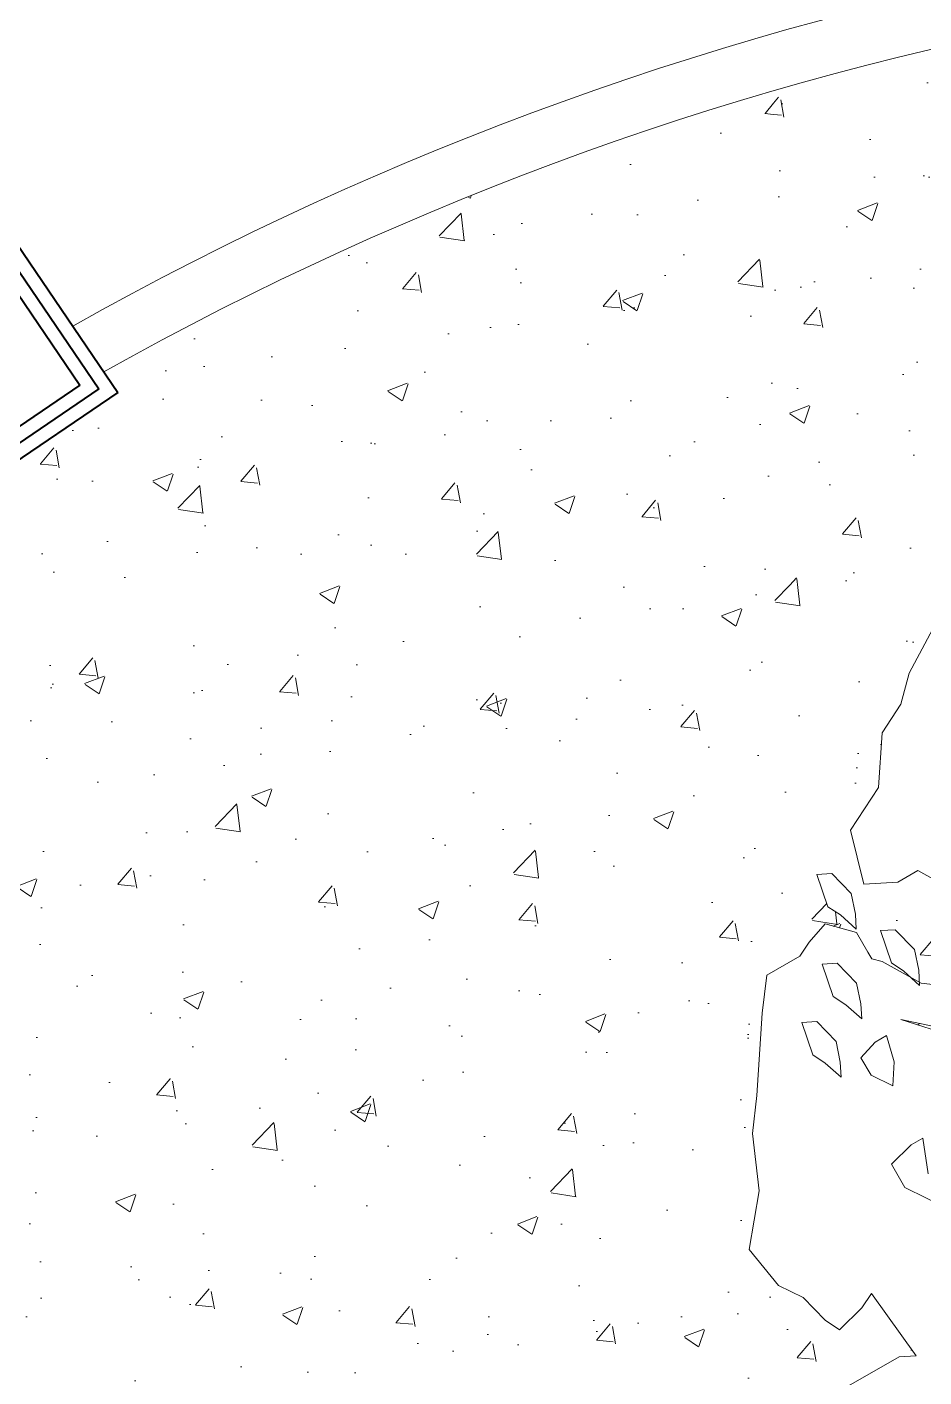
# Model space of a CAD drawing. Header units: metres. Extents: x 12093 to 20303, y 514 to 1412.
# Drawn here: x 19774.963 to 19776.592, y 690.12 to 692.573 of the extents above; entities that cross this region are included whole.
import ezdxf

# ---------------------------------------------------------------- set-up
doc = ezdxf.new("R2010")
doc.units = ezdxf.units.M
doc.linetypes.add('DASHED2', pattern=[9.525, 6.35, -3.175])
for name, color, linetype, lineweight in [('ARBOLES', 52, 'Continuous', 13), ('grass', 64, 'Continuous', 13), ('JARDINERA', 132, 'Continuous', 40), ('Layer2', 43, 'Continuous', 20), ('SARDINEL', 52, 'Continuous', 20), ('TEX', 81, 'Continuous', 13)]:
    doc.layers.add(name, color=color, linetype=linetype, lineweight=lineweight)
doc.layers.add('Proyecciones', color=52, linetype='DASHED2')
pattern_1 = [(50, (19136.99335, 73.14804), (0.36436934, -0.03187817), [0.0381, -0.4191]), (355, (19136.99335, 73.14804), (-0.07048565, 0.38211329), [0.03048, -0.33528]), (100.451, (19137.0237, 73.1454), (0.293885, 0.35023338), [0.03238, -0.35618]), (46.1842, (19136.99335, 73.24964), (0.54215808, -0.08408466), [0.05715, -0.62865]), (96.6356, (19137.03853, 73.24264), (0.47480847, 0.4948511), [0.04857, -0.53427]), (351.184, (19136.99335, 73.24964), (0.4748092, 0.49485024), [0.04572, -0.50292]), (21, (19137.04415, 73.22424), (0.30322976, -0.20453104), [0.0381, -0.4191]), (326, (19137.04415, 73.22424), (0.12360406, 0.36837593), [0.03048, -0.33528]), (71.4514, (19137.06942, 73.2072), (0.42683298, 0.16384572), [0.03238, -0.35618]), (37.5, (19136.99335, 73.14804), (0.006177207, 0.169110078), [0, -0.331216, 0, -0.34036, 0, -0.33655]), (7.5, (19136.99335, 73.14804), (0.133639325, 0.20036115), [0, -0.194056, 0, -0.323596, 0, -0.12827]), (327.5, (19136.88007, 73.14804), (0.27118119, -0.011457488), [0, -0.127, 0, -0.39624, 0, -0.52578]), (317.5, (19136.82927, 73.14804), (0.29625836, 0.05085298), [0, -0.1651, 0, -0.263144, 0, -0.37338])]

# ---------------------------------------------------------------- blocks, each defined once
blk = doc.blocks.new('ghgfghgh')
at = {"layer": 'ARBOLES', "lineweight": 20}
for p, q in [((20000.3963, 664.232), (20000.5879, 664.1919)), ((20000.6033, 664.1653), (20000.3963, 664.232)), ((20000.4157, 664.2257), (20000.4185, 664.2274))]:
    blk.add_line(p, q, dxfattribs=at)
at = {"layer": 'grass'}
for p, q in [((20000.4061, 664.6289), (20000.4448, 664.7017)), ((20000.3965, 664.5931), (20000.4061, 664.6289)), ((20000.375, 664.5605), (20000.3965, 664.5931)), ((20000.3709, 664.4977), (20000.375, 664.5605)), ((20000.3386, 664.4488), (20000.3709, 664.4977)), ((20000.3541, 664.3871), (20000.3386, 664.4488)), ((20000.4158, 664.4025), (20000.3931, 664.3894)), ((20000.4603, 664.3778), (20000.4158, 664.4025)), ((20000.3003, 664.3982), (20000.3175, 664.3992)), ((20000.3129, 664.3611), (20000.3003, 664.3982)), ((20000.3175, 664.3992), (20000.3395, 664.3765)), ((20000.3736, 664.3882), (20000.3541, 664.3871)), ((20000.3931, 664.3894), (20000.3736, 664.3882)), ((20000.3395, 664.3765), (20000.3444, 664.3527)), ((20000.3272, 664.3517), (20000.3129, 664.3611)), ((20000.2915, 664.3207), (20000.3099, 664.3414)), ((20000.3099, 664.3414), (20000.3457, 664.3318)), ((20000.3454, 664.3356), (20000.3272, 664.3517)), ((20000.3444, 664.3527), (20000.3454, 664.3356)), ((20000.3457, 664.3318), (20000.3588, 664.3091)), ((20000.373, 664.3338), (20000.3901, 664.3348)), ((20000.3856, 664.2967), (20000.373, 664.3338)), ((20000.3901, 664.3348), (20000.4121, 664.3121)), ((20000.2808, 664.3044), (20000.2915, 664.3207)), ((20000.3588, 664.3091), (20000.3631, 664.3015)), ((20000.4121, 664.3121), (20000.417, 664.2883)), ((20000.2429, 664.2826), (20000.2808, 664.3044)), ((20000.3065, 664.2954), (20000.3237, 664.2964)), ((20000.3191, 664.2583), (20000.3065, 664.2954)), ((20000.3237, 664.2964), (20000.3457, 664.2737)), ((20000.3631, 664.3015), (20000.3751, 664.2983)), ((20000.3751, 664.2983), (20000.4196, 664.2736)), ((20000.3999, 664.2872), (20000.3856, 664.2967)), ((20000.2377, 664.2392), (20000.2429, 664.2826)), ((20000.418, 664.2711), (20000.3999, 664.2872)), ((20000.417, 664.2883), (20000.418, 664.2711)), ((20000.3457, 664.2737), (20000.3505, 664.2499)), ((20000.4196, 664.2736), (20000.4629, 664.2684)), ((20000.3334, 664.2489), (20000.3191, 664.2583)), ((20000.3516, 664.2327), (20000.3334, 664.2489)), ((20000.3505, 664.2499), (20000.3516, 664.2327)), ((20000.2316, 664.1449), (20000.2377, 664.2392)), ((20000.283, 664.2286), (20000.3001, 664.2297)), ((20000.3001, 664.2297), (20000.3222, 664.2069)), ((20000.4041, 664.2295), (20000.4052, 664.2301)), ((20000.2956, 664.1915), (20000.283, 664.2286)), ((20000.3222, 664.2069), (20000.327, 664.1831)), ((20000.3669, 664.2061), (20000.3508, 664.188)), ((20000.3802, 664.2138), (20000.3669, 664.2061)), ((20000.3889, 664.1834), (20000.3802, 664.2138)), ((20000.3099, 664.1821), (20000.2956, 664.1915)), ((20000.327, 664.1831), (20000.328, 664.166)), ((20000.3508, 664.188), (20000.3623, 664.168)), ((20000.3871, 664.1558), (20000.3889, 664.1834)), ((20000.328, 664.166), (20000.3099, 664.1821)), ((20000.3623, 664.168), (20000.3871, 664.1558)), ((20000.2264, 664.1015), (20000.2316, 664.1449)), ((20000.2343, 664.0355), (20000.2264, 664.1015)), ((20000.4217, 664.0959), (20000.4084, 664.0882)), ((20000.4276, 664.055), (20000.4217, 664.0959)), ((20000.4084, 664.0882), (20000.3856, 664.0662)), ((20000.3856, 664.0662), (20000.401, 664.0396)), ((20000.2227, 663.9683), (20000.2343, 664.0355)), ((20000.401, 664.0396), (20000.4506, 664.0151)), ((20000.2564, 663.9272), (20000.2227, 663.9683)), ((20000.2847, 663.9133), (20000.2564, 663.9272)), ((20000.3097, 663.8874), (20000.2847, 663.9133)), ((20000.3627, 663.918), (20000.3519, 663.9017)), ((20000.4139, 663.8467), (20000.3627, 663.918)), ((20000.3519, 663.9017), (20000.326, 663.8766)), ((20000.326, 663.8766), (20000.3097, 663.8874)), ((20000.3339, 663.8106), (20000.3944, 663.8455)), ((20000.3944, 663.8455), (20000.4139, 663.8467))]:
    blk.add_line(p, q, dxfattribs=at)
blk = doc.blocks.new('fghgg')
at = {"layer": 'JARDINERA'}
for p, q in [((19983.6623, 670.5354), (19983.6623, 670.8816)), ((19983.6623, 670.8816), (19983.8107, 670.8816)), ((19983.8601, 670.8816), (19984.0085, 670.8816)), ((19984.0085, 670.8816), (19984.0085, 670.5354)), ((19983.687, 670.5601), (19983.687, 670.8569)), ((19983.687, 670.8569), (19983.8107, 670.8569)), ((19983.8601, 670.8569), (19983.9838, 670.8569)), ((19983.9838, 670.8569), (19983.9838, 670.5601)), ((19983.7117, 670.5848), (19983.7117, 670.8321)), ((19983.7117, 670.8321), (19983.8107, 670.8321)), ((19983.8601, 670.8321), (19983.9591, 670.8321)), ((19983.9591, 670.8321), (19983.9591, 670.5848)), ((19983.9591, 670.5848), (19983.7117, 670.5848)), ((19983.9838, 670.5601), (19983.687, 670.5601)), ((19984.0085, 670.5354), (19983.6623, 670.5354))]:
    blk.add_line(p, q, dxfattribs=at)
blk.add_arc((19983.8354, 670.7085), 0.0495, 120, 60, dxfattribs=at)
at = {"layer": 'Proyecciones', "ltscale": 0.005}
for p, q in [((19983.8601, 671.401), (19983.8107, 671.401)), ((19983.8107, 670.7332), (19983.8107, 671.401)), ((19983.8601, 670.7332), (19983.8601, 671.401)), ((19983.8601, 671.1784), (19983.8107, 671.1784)), ((19983.8601, 670.9311), (19983.8107, 670.9311))]:
    blk.add_line(p, q, dxfattribs=at)
for centre, radius, start, end in [((19983.8354, 671.265), 0.1979, 277.1808, 262.8192), ((19983.8354, 671.265), 0.1714, 278.2989, 261.7011), ((19983.8354, 671.265), 0.1309, 100.8934, 259.1066), ((19983.8354, 671.265), 0.1309, 280.8934, 79.1066), ((19983.8354, 671.265), 0.1061, 103.4749, 256.5251), ((19983.8354, 671.265), 0.1061, 283.4749, 76.5251), ((19983.8354, 671.265), 0.0657, 112.1279, 247.8721), ((19983.8354, 671.265), 0.0657, 292.1279, 67.8721), ((19983.8354, 670.7332), 0.0247, 180, 0)]:
    blk.add_arc(centre, radius, start, end, dxfattribs=at)
at = {"layer": 'SARDINEL'}
blk.add_line((19983.7117, 670.5848), (19983.7117, 670.5848), dxfattribs=at)

msp = doc.modelspace()

# ---------------------------------------------------------------- hatches: boundary and pattern name
at = {"layer": 'grass'}
h = msp.add_hatch(dxfattribs=at)
h.set_pattern_fill('AR-CONC', color=256, scale=0.002, style=0)
h.set_pattern_definition(pattern_1)
h.paths.add_polyline_path([(19776.6842, 692.5511, 0.016253), (19776.3193, 692.4577), (19776.3095, 691.5704), (19776.6108, 691.4845), (19776.627, 691.515), (19776.6353, 691.5838), (19776.7571, 691.6221), (19776.8184, 691.7375), (19776.8646, 691.7961), (19776.8816, 691.822), (19776.9486, 691.8446), (19777.0224, 691.8553), (19777.0704, 691.883), (19777.1027, 691.9656), (19777.1128, 692.0034), (19777.1368, 692.0173), (19777.2176, 692.0159), (19777.2586, 692.0556), (19777.3528, 692.142), (19777.3768, 692.1558), (19777.4335, 692.1406), (19777.3773, 692.0441), (19777.4188, 691.9722), (19777.4497, 691.974), (19777.4882, 691.9303), (19777.495, 691.9342), (19777.4989, 691.9203), (19777.6099, 691.8905), (19777.6561, 691.9492), (19777.6108, 692.083), (19777.6606, 692.0798), (19777.6924, 692.0777), (19777.6543, 692.0965), (19777.6361, 692.1282), (19777.6616, 692.157), (19777.6827, 692.1692), (19777.6965, 692.1209), (19777.6937, 692.0776), (19777.7165, 692.0762), (19777.7209, 692.0787), (19777.7217, 692.0758), (19777.7425, 692.0745), (19777.7298, 692.112), (19777.757, 692.1136), (19777.7919, 692.0775), (19777.7931, 692.0712), (19777.8102, 692.0701), (19777.7716, 692.178), (19777.7581, 692.1846), (19777.7407, 692.2149)])
h.paths.add_polyline_path([(19777.428, 692.0502), (19777.4641, 692.0851), (19777.4852, 692.0973), (19777.4945, 692.0324), (19777.531, 691.9691), (19777.4523, 692.008)], flags=16)
h.paths.add_polyline_path([(19777.5594, 692.0417), (19777.585, 692.0706), (19777.6061, 692.0827), (19777.6199, 692.0345), (19777.617, 691.9906), (19777.5777, 692.0101)], flags=16)
h = msp.add_hatch(dxfattribs=at)
h.set_pattern_fill('AR-CONC', color=256, scale=0.002, style=0)
h.set_pattern_definition(pattern_1)
h.paths.add_polyline_path([(19776.3193, 692.4577, 0.05714), (19775.1022, 691.9469), (19775.1277, 691.9093), (19775.1256, 691.9079), (19776.3095, 691.5704)])
h = msp.add_hatch(dxfattribs=at)
h.set_pattern_fill('AR-CONC', color=256, scale=0.002, style=0)
h.set_pattern_definition(pattern_1)
h.paths.add_polyline_path([(19776.3095, 691.5704), (19775.1256, 691.9079), (19774.9598, 691.7954), (19774.9274, 690.7274), (19776.2879, 690.4281), (19776.2932, 690.4584), (19776.2807, 690.5632), (19776.289, 690.6319), (19776.2986, 690.7815), (19776.301, 690.8016)])
h = msp.add_hatch(dxfattribs=at)
h.set_pattern_fill('AR-CONC', color=256, scale=0.002, style=0)
h.set_pattern_definition(pattern_1)
h.paths.add_polyline_path([(19776.5656, 691.3996), (19776.6108, 691.4845), (19776.3095, 691.5704), (19776.301, 690.8016), (19776.3069, 690.8503), (19776.3669, 690.8849), (19776.3839, 690.9107), (19776.413, 690.9435), (19776.4698, 690.9283), (19776.4906, 690.8923), (19776.4975, 690.8803), (19776.5164, 690.8752), (19776.5688, 690.8462), (19776.5558, 690.8577), (19776.5331, 690.8727), (19776.5132, 690.9315), (19776.5403, 690.9331), (19776.5752, 690.897), (19776.583, 690.8593), (19776.5843, 690.8376), (19776.587, 690.836), (19776.6558, 690.8278), (19776.6713, 690.8367), (19776.6584, 690.8748), (19776.6856, 690.8764), (19776.7054, 690.8559), (19776.7558, 690.8718), (19776.74, 690.8797), (19776.7156, 690.9218), (19776.7177, 690.9239), (19776.6712, 690.9269), (19776.6718, 690.9247), (19776.669, 690.8808), (19776.6296, 690.9003), (19776.6113, 690.9319), (19776.6369, 690.9608), (19776.6559, 690.9717), (19776.6516, 691.0013), (19776.581, 691.0405), (19776.545, 691.0197), (19776.5141, 691.0179), (19776.4831, 691.016), (19776.4586, 691.1138), (19776.5098, 691.1914), (19776.5163, 691.2911), (19776.5504, 691.3428)])
h.paths.add_polyline_path([(19776.3979, 691.0337), (19776.4251, 691.0353), (19776.46, 690.9992), (19776.4677, 690.9615), (19776.4694, 690.9343), (19776.4405, 690.9599), (19776.4178, 690.9749)], flags=16)
h = msp.add_hatch(dxfattribs=at)
h.set_pattern_fill('AR-CONC', color=256, scale=0.002, style=0)
h.set_pattern_definition(pattern_1)
h.paths.add_polyline_path([(19776.2958, 690.3262), (19776.2747, 690.3518), (19776.2879, 690.4281), (19774.9274, 690.7274), (19774.9076, 690.0747), (19776.289, 689.7174), (19776.2901, 689.8146), (19776.2578, 689.9101), (19776.2661, 689.9788), (19776.2832, 690.0047), (19776.2924, 690.0186)])
h = msp.add_hatch(dxfattribs=at)
h.set_pattern_fill('AR-CONC', color=256, scale=0.002, style=0)
h.set_pattern_definition(pattern_1)
h.paths.add_polyline_path([(19776.4968, 690.272), (19776.4797, 690.2461), (19776.4386, 690.2064), (19776.4128, 690.2235), (19776.3731, 690.2646), (19776.3283, 690.2867), (19776.2958, 690.3262), (19776.2924, 690.0186), (19776.3173, 690.0564), (19776.3362, 690.0513), (19776.3962, 690.086), (19776.4511, 690.1017), (19776.5471, 690.1571), (19776.578, 690.1589)])

# ---------------------------------------------------------------- linework, layer by layer
at = {"layer": 'Layer2'}
for centre, radius, start, end in [((19777.938, 686.8943), 5.8941, 81.35243, 119.38634), ((19777.9382, 686.8944), 5.794, 81.42153, 119.30607)]:
    msp.add_arc(centre, radius, start, end, dxfattribs=at)

# ---------------------------------------------------------------- block references
at = {"layer": 'Defpoints', "lineweight": 20, "xscale": 1.586003757394792, "yscale": 1.586003757394792, "zscale": 1.586003757394792}
msp.add_blockref('ghgfghgh', (-11944.1536, -362.7044), dxfattribs=at)
at = {"layer": 'TEX', "lineweight": 20, "rotation": 34.15279565776102}
msp.add_blockref('fghgg', (3613.9335, -11082.0458), dxfattribs=at)

doc.saveas('drawing.dxf')
